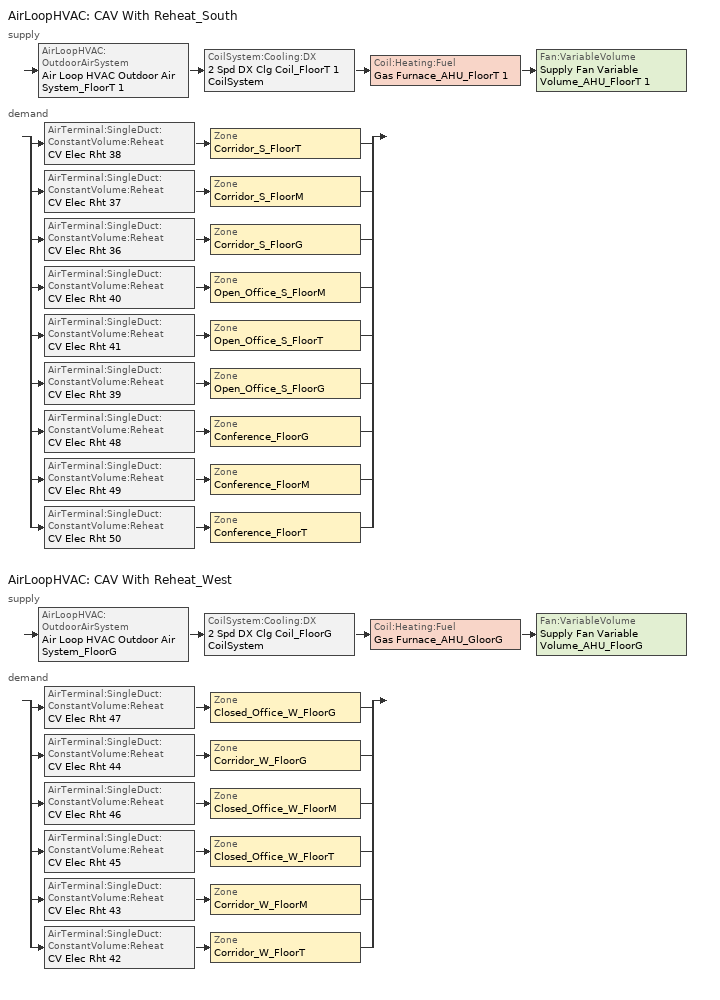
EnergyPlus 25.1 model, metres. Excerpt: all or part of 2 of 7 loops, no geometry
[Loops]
AirLoopHVAC 'CAV With Reheat_South'
 supply: AirLoopHVAC:OutdoorAirSystem 'Air Loop HVAC Outdoor Air System_FloorT 1' > CoilSystem:Cooling:DX '2 Spd DX Clg Coil_FloorT 1 CoilSystem' > Coil:Heating:Fuel 'Gas Furnace_AHU_FloorT 1' > Fan:VariableVolume 'Supply Fan Variable Volume_AHU_FloorT 1'
 demand: split
  | AirTerminal:SingleDuct:ConstantVolume:Reheat 'CV Elec Rht 38' > Zone 'Corridor_S_FloorT'
  | AirTerminal:SingleDuct:ConstantVolume:Reheat 'CV Elec Rht 37' > Zone 'Corridor_S_FloorM'
  | AirTerminal:SingleDuct:ConstantVolume:Reheat 'CV Elec Rht 36' > Zone 'Corridor_S_FloorG'
  | AirTerminal:SingleDuct:ConstantVolume:Reheat 'CV Elec Rht 40' > Zone 'Open_Office_S_FloorM'
  | AirTerminal:SingleDuct:ConstantVolume:Reheat 'CV Elec Rht 41' > Zone 'Open_Office_S_FloorT'
  | AirTerminal:SingleDuct:ConstantVolume:Reheat 'CV Elec Rht 39' > Zone 'Open_Office_S_FloorG'
  | AirTerminal:SingleDuct:ConstantVolume:Reheat 'CV Elec Rht 48' > Zone 'Conference_FloorG'
  | AirTerminal:SingleDuct:ConstantVolume:Reheat 'CV Elec Rht 49' > Zone 'Conference_FloorM'
  | AirTerminal:SingleDuct:ConstantVolume:Reheat 'CV Elec Rht 50' > Zone 'Conference_FloorT'
AirLoopHVAC 'CAV With Reheat_West'
 supply: AirLoopHVAC:OutdoorAirSystem 'Air Loop HVAC Outdoor Air System_FloorG' > CoilSystem:Cooling:DX '2 Spd DX Clg Coil_FloorG CoilSystem' > Coil:Heating:Fuel 'Gas Furnace_AHU_GloorG' > Fan:VariableVolume 'Supply Fan Variable Volume_AHU_FloorG'
 demand: split
  | AirTerminal:SingleDuct:ConstantVolume:Reheat 'CV Elec Rht 47' > Zone 'Closed_Office_W_FloorG'
  | AirTerminal:SingleDuct:ConstantVolume:Reheat 'CV Elec Rht 44' > Zone 'Corridor_W_FloorG'
  | AirTerminal:SingleDuct:ConstantVolume:Reheat 'CV Elec Rht 46' > Zone 'Closed_Office_W_FloorM'
  | AirTerminal:SingleDuct:ConstantVolume:Reheat 'CV Elec Rht 45' > Zone 'Closed_Office_W_FloorT'
  | AirTerminal:SingleDuct:ConstantVolume:Reheat 'CV Elec Rht 43' > Zone 'Corridor_W_FloorM'
  | AirTerminal:SingleDuct:ConstantVolume:Reheat 'CV Elec Rht 42' > Zone 'Corridor_W_FloorT'
[DesignSpecification:OutdoorAir] Outdoor Air Method=Maximum; Outdoor Air Flow per Person {m3/s-person}=0.00707921; Outdoor Air Flow per Zone Floor Area {m3/s-m2}=0.000762; Outdoor Air Flow per Zone {m3/s}=0; Outdoor Air Flow Air Changes per Hour {1/hr}=0; Outdoor Air Schedule=OfficeMediumOfficeHVACAvail
DSOA_Closed_Office_W_FloorG; DSOA_Open_Office_S_FloorG; DSOA_Closed_Office_W_FloorM; DSOA_Open_Office_S_FloorM; DSOA_Closed_Office_W_FloorT; DSOA_Open_Office_S_FloorT; DSOA_Conference_FloorG; DSOA_Conference_FloorM; DSOA_Conference_FloorT; DSOA_Corridor_W_FloorG; DSOA_Corridor_S_FloorG; DSOA_Corridor_W_FloorM; DSOA_Corridor_S_FloorM; DSOA_Corridor_W_FloorT; DSOA_Corridor_S_FloorT
[Sizing:Zone] Zone Cooling Design Supply Air Temperature Input Method=SupplyAirTemperature; Zone Cooling Design Supply Air Temperature {C}=14; Zone Cooling Design Supply Air Temperature Difference {deltaC}=11.11; Zone Heating Design Supply Air Temperature Input Method=SupplyAirTemperature; Zone Heating Design Supply Air Temperature {C}=40; Zone Heating Design Supply Air Temperature Difference {deltaC}=11.11; Zone Cooling Design Supply Air Humidity Ratio {kgWater/kgDryAir}=0.0085; Zone Heating Design Supply Air Humidity Ratio {kgWater/kgDryAir}=0.008; Cooling Design Air Flow Method=DesignDay; Cooling Design Air Flow Rate {m3/s}=0; Cooling Minimum Air Flow per Zone Floor Area {m3/s-m2}=0.000762; Cooling Minimum Air Flow {m3/s}=0; Cooling Minimum Air Flow Fraction=0; Heating Design Air Flow Method=DesignDay; Heating Design Air Flow Rate {m3/s}=0; Heating Maximum Air Flow per Zone Floor Area {m3/s-m2}=0.002032; Heating Maximum Air Flow {m3/s}=0.141576; Heating Maximum Air Flow Fraction=0.3; Account for Dedicated Outdoor Air System=No; Zone Load Sizing Method=Sensible Load Only No Latent Load; Zone Latent Cooling Design Supply Air Humidity Ratio Input Method=HumidityRatioDifference; Zone Cooling Design Supply Air Humidity Ratio Difference {kgWater/kgDryAir}=0.005; Zone Latent Heating Design Supply Air Humidity Ratio Input Method=HumidityRatioDifference; Zone Humidification Design Supply Air Humidity Ratio Difference {kgWater/kgDryAir}=0.005; Type of Space Sum to Use=Coincident
Name | Design Specification Outdoor Air Object
Closed_Office_W_FloorG | DSOA_Closed_Office_W_FloorG
Closed_Office_W_FloorM | DSOA_Closed_Office_W_FloorM
Closed_Office_W_FloorT | DSOA_Closed_Office_W_FloorT
Conference_FloorG | DSOA_Conference_FloorG
Conference_FloorM | DSOA_Conference_FloorM
Conference_FloorT | DSOA_Conference_FloorT
Corridor_S_FloorG | DSOA_Corridor_S_FloorG
Corridor_S_FloorM | DSOA_Corridor_S_FloorM
Corridor_S_FloorT | DSOA_Corridor_S_FloorT
Corridor_W_FloorG | DSOA_Corridor_W_FloorG
Corridor_W_FloorM | DSOA_Corridor_W_FloorM
Corridor_W_FloorT | DSOA_Corridor_W_FloorT
Open_Office_S_FloorG | DSOA_Open_Office_S_FloorG
Open_Office_S_FloorM | DSOA_Open_Office_S_FloorM
Open_Office_S_FloorT | DSOA_Open_Office_S_FloorT
[Sizing:System] Type of Load to Size On=Sensible; Design Outdoor Air Flow Rate {m3/s}=Autosize; Central Heating Maximum System Air Flow Ratio=0.3; Preheat Design Temperature {C}=7; Preheat Design Humidity Ratio {kgWater/kgDryAir}=0.008; Precool Design Temperature {C}=12.8; Precool Design Humidity Ratio {kgWater/kgDryAir}=0.008; Central Cooling Design Supply Air Temperature {C}=12.8; Central Heating Design Supply Air Temperature {C}=12.8; Type of Zone Sum to Use=Coincident; 100% Outdoor Air in Cooling=No; 100% Outdoor Air in Heating=No; Central Cooling Design Supply Air Humidity Ratio {kgWater/kgDryAir}=0.0085; Central Heating Design Supply Air Humidity Ratio {kgWater/kgDryAir}=0.008; Cooling Supply Air Flow Rate Method=DesignDay; Cooling Supply Air Flow Rate {m3/s}=0; Cooling Supply Air Flow Rate Per Floor Area {m3/s-m2}=0.00996765; Cooling Fraction of Autosized Cooling Supply Air Flow Rate=1; Cooling Supply Air Flow Rate Per Unit Cooling Capacity {m3/s-W}=3.94755e-05; Heating Supply Air Flow Rate Method=DesignDay; Heating Supply Air Flow Rate {m3/s}=0; Heating Supply Air Flow Rate Per Floor Area {m3/s-m2}=0.00996765; Heating Fraction of Autosized Heating Supply Air Flow Rate=1; Heating Fraction of Autosized Cooling Supply Air Flow Rate=1; Heating Supply Air Flow Rate Per Unit Heating Capacity {m3/s-W}=3.15882e-05; System Outdoor Air Method=ZoneSum; Zone Maximum Outdoor Air Fraction=1; Cooling Design Capacity Method=CoolingDesignCapacity; Cooling Design Capacity {W}=Autosize; Cooling Design Capacity Per Floor Area {W/m2}=234.7; Fraction of Autosized Cooling Design Capacity=1; Heating Design Capacity Method=HeatingDesignCapacity; Heating Design Capacity {W}=Autosize; Heating Design Capacity Per Floor Area {W/m2}=157; Fraction of Autosized Heating Design Capacity=1; Central Cooling Capacity Control Method=OnOff; Occupant Diversity=Autosize
CAV With Reheat_South; CAV With Reheat_West
[AirTerminal:SingleDuct:ConstantVolume:Reheat] Availability Schedule=Always On Discrete; Maximum Air Flow Rate {m3/s}=Autosize; Maximum Hot Water or Steam Flow Rate {m3/s}=Autosize; Minimum Hot Water or Steam Flow Rate {m3/s}=0; Convergence Tolerance=0.001; Maximum Reheat Air Temperature {C}=35
Name | Reheat Coil
CV Elec Rht 47 | CV Elec Rht Coil 47
CV Elec Rht 46 | CV Elec Rht Coil 46
CV Elec Rht 45 | CV Elec Rht Coil 45
CV Elec Rht 48 | CV Elec Rht Coil 48
CV Elec Rht 49 | CV Elec Rht Coil 49
CV Elec Rht 50 | CV Elec Rht Coil 50
CV Elec Rht 36 | CV Elec Rht Coil 36
CV Elec Rht 37 | CV Elec Rht Coil 37
CV Elec Rht 38 | CV Elec Rht Coil 38
CV Elec Rht 44 | CV Elec Rht Coil 44
CV Elec Rht 43 | CV Elec Rht Coil 43
CV Elec Rht 42 | CV Elec Rht Coil 42
CV Elec Rht 39 | CV Elec Rht Coil 39
CV Elec Rht 40 | CV Elec Rht Coil 40
CV Elec Rht 41 | CV Elec Rht Coil 41
[Zone equipment]
Closed_Office_W_FloorG: CV Elec Rht 47
Closed_Office_W_FloorM: CV Elec Rht 46
Closed_Office_W_FloorT: CV Elec Rht 45
Conference_FloorG: CV Elec Rht 48
Conference_FloorM: CV Elec Rht 49
Conference_FloorT: CV Elec Rht 50
Corridor_S_FloorG: CV Elec Rht 36
Corridor_S_FloorM: CV Elec Rht 37
Corridor_S_FloorT: CV Elec Rht 38
Corridor_W_FloorG: CV Elec Rht 44
Corridor_W_FloorM: CV Elec Rht 43
Corridor_W_FloorT: CV Elec Rht 42
Open_Office_S_FloorG: CV Elec Rht 39
Open_Office_S_FloorM: CV Elec Rht 40
Open_Office_S_FloorT: CV Elec Rht 41
[Fan:VariableVolume] Availability Schedule=OfficeMediumOfficeHVACAvail; Fan Total Efficiency=0.57; Pressure Rise {Pa}=946.3; Maximum Flow Rate {m3/s}=AutoSize; Fan Power Minimum Flow Rate Input Method=FixedFlowRate; Fan Power Minimum Flow Fraction=0; Fan Power Minimum Air Flow Rate {m3/s}=0; Motor Efficiency=0.88; Motor In Airstream Fraction=1; Fan Power Coefficient 1=0.0407599; Fan Power Coefficient 2=0.088045; Fan Power Coefficient 3=-0.0729261; Fan Power Coefficient 4=0.94374; Fan Power Coefficient 5=0
Supply Fan Variable Volume_AHU_FloorT 1; Supply Fan Variable Volume_AHU_FloorG
[Coil:Cooling:DX:TwoSpeed] Availability Schedule=Always On Discrete; High Speed Gross Rated Total Cooling Capacity {W}=Autosize; High Speed Rated Sensible Heat Ratio=Autosize; High Speed Gross Rated Cooling COP {W/W}=3.3; High Speed Rated Air Flow Rate {m3/s}=Autosize; High Speed 2017 Rated Evaporator Fan Power Per Volume Flow Rate {W/(m3/s)}=773.3; High Speed 2023 Rated Evaporator Fan Power Per Volume Flow Rate {W/(m3/s)}=934.4; Unit Internal Static Air Pressure {Pa}=773.3; Total Cooling Capacity Function of Temperature Curve=OS:Curve:Biquadratic 25; Total Cooling Capacity Function of Flow Fraction Curve=OS:Curve:Quadratic 20; Energy Input Ratio Function of Temperature Curve=OS:Curve:Biquadratic 22; Energy Input Ratio Function of Flow Fraction Curve=OS:Curve:Quadratic 21; Part Load Fraction Correlation Curve=OS:Curve:Quadratic 22; Low Speed Gross Rated Total Cooling Capacity {W}=Autosize; Low Speed Gross Rated Sensible Heat Ratio=Autosize; Low Speed Gross Rated Cooling COP {W/W}=3.3; Low Speed Rated Air Flow Rate {m3/s}=Autosize; Low Speed 2017 Rated Evaporator Fan Power Per Volume Flow Rate {W/(m3/s)}=773.3; Low Speed 2023 Rated Evaporator Fan Power Per Volume Flow Rate {W/(m3/s)}=934.4; Low Speed Total Cooling Capacity Function of Temperature Curve=OS:Curve:Biquadratic 23; Low Speed Energy Input Ratio Function of Temperature Curve=OS:Curve:Biquadratic 24; Condenser Type=AirCooled; Minimum Outdoor Dry-Bulb Temperature for Compressor Operation {C}=-25; High Speed Evaporative Condenser Effectiveness=0; High Speed Evaporative Condenser Air Flow Rate {m3/s}=Autosize; High Speed Evaporative Condenser Pump Rated Power Consumption {W}=Autosize; Low Speed Evaporative Condenser Effectiveness=0; Low Speed Evaporative Condenser Air Flow Rate {m3/s}=Autosize; Low Speed Evaporative Condenser Pump Rated Power Consumption {W}=Autosize; Basin Heater Capacity {W/K}=10; Basin Heater Setpoint Temperature {C}=2
2 Spd DX Clg Coil_FloorT 1; 2 Spd DX Clg Coil_FloorG
[Coil:Heating:Electric] Availability Schedule=Always On Discrete; Efficiency=1; Nominal Capacity {W}=Autosize
CV Elec Rht Coil 47; CV Elec Rht Coil 46; CV Elec Rht Coil 45; CV Elec Rht Coil 48; CV Elec Rht Coil 49; CV Elec Rht Coil 50; CV Elec Rht Coil 36; CV Elec Rht Coil 37; CV Elec Rht Coil 38; CV Elec Rht Coil 44; CV Elec Rht Coil 43; CV Elec Rht Coil 42; CV Elec Rht Coil 39; CV Elec Rht Coil 40; CV Elec Rht Coil 41
[Coil:Heating:Fuel] Availability Schedule=Always On Discrete; Fuel Type=NaturalGas; Burner Efficiency=0.8; Nominal Capacity {W}=AutoSize; On Cycle Parasitic Electric Load {W}=0; Off Cycle Parasitic Fuel Load {W}=0
Gas Furnace_AHU_FloorT 1; Gas Furnace_AHU_GloorG
[CoilSystem:Cooling:DX] Availability Schedule=Always On Discrete
Name | Cooling Coil
2 Spd DX Clg Coil_FloorT 1 CoilSystem | 2 Spd DX Clg Coil_FloorT 1
2 Spd DX Clg Coil_FloorG CoilSystem | 2 Spd DX Clg Coil_FloorG
[HeatExchanger:AirToAir:SensibleAndLatent] Availability Schedule=Always Off Discrete; Nominal Supply Air Flow Rate {m3/s}=Autosize; Sensible Effectiveness at 100% Heating Air Flow=0.65; Latent Effectiveness at 100% Heating Air Flow=0; Sensible Effectiveness at 100% Cooling Air Flow=0.65; Latent Effectiveness at 100% Cooling Air Flow=0; Nominal Electric Power {W}=0; Supply Air Outlet Temperature Control=No; Heat Exchanger Type=Plate; Frost Control Type=None; Threshold Temperature {C}=1.7; Economizer Lockout=No; Sensible Effectiveness of Heating Air Flow Curve=ERV HX_SensHeatEff; Latent Effectiveness of Heating Air Flow Curve=ERV HX_LatHeatEff; Sensible Effectiveness of Cooling Air Flow Curve=ERV HX_SensCoolEff; Latent Effectiveness of Cooling Air Flow Curve=ERV HX_LatCoolEff
ERV HX_5; ERV HX_6
[Controller:OutdoorAir] Minimum Outdoor Air Flow Rate {m3/s}=0; Maximum Outdoor Air Flow Rate {m3/s}=Autosize; Economizer Control Type=FixedDryBulb; Economizer Control Action Type=ModulateFlow; Economizer Maximum Limit Dry-Bulb Temperature {C}=23.8889; Economizer Maximum Limit Enthalpy {J/kg}=116300; Economizer Minimum Limit Dry-Bulb Temperature {C}=7.22222; Lockout Type=NoLockout; Minimum Limit Type=FixedMinimum; Minimum Outdoor Air Schedule=OfficeMediumOfficeHVACAvail; Maximum Fraction of Outdoor Air Schedule=OfficeMediumOfficeHVACAvail; High Humidity Control=No; High Humidity Outdoor Air Flow Ratio=1; Control High Indoor Humidity Based on Outdoor Humidity Ratio=Yes; Heat Recovery Bypass Control Type=BypassWhenWithinEconomizerLimits; Economizer Operation Staging=InterlockedWithMechanicalCooling
Name | Mechanical Ventilation Controller
Controller Outdoor Air 4 | Controller Mechanical Ventilation 5
Controller Outdoor Air 5 | Controller Mechanical Ventilation 2
[Controller:MechanicalVentilation] Availability Schedule=OfficeMediumOfficeHVACAvail; Demand Controlled Ventilation=Yes; System Outdoor Air Method=ZoneSum
Name | Zone or ZoneList 1 | Design Specification Outdoor Air Object Name 1 | Zone or ZoneList 2 | Design Specification Outdoor Air Object Name 2 | Zone or ZoneList 3 | Design Specification Outdoor Air Object Name 3 | Zone or ZoneList 4 | Design Specification Outdoor Air Object Name 4 | Zone or ZoneList 5 | Design Specification Outdoor Air Object Name 5 | Zone or ZoneList 6 | Design Specification Outdoor Air Object Name 6 | Zone or ZoneList 7 | Design Specification Outdoor Air Object Name 7 | Zone or ZoneList 8 | Design Specification Outdoor Air Object Name 8 | Zone or ZoneList 9 | Design Specification Outdoor Air Object Name 9
Controller Mechanical Ventilation 5 | Corridor_S_FloorT | DSOA_Corridor_S_FloorT | Corridor_S_FloorM | DSOA_Corridor_S_FloorM | Corridor_S_FloorG | DSOA_Corridor_S_FloorG | Open_Office_S_FloorM | DSOA_Open_Office_S_FloorM | Open_Office_S_FloorT | DSOA_Open_Office_S_FloorT | Open_Office_S_FloorG | DSOA_Open_Office_S_FloorG | Conference_FloorG | DSOA_Conference_FloorG | Conference_FloorM | DSOA_Conference_FloorM | Conference_FloorT | DSOA_Conference_FloorT
Controller Mechanical Ventilation 2 | Closed_Office_W_FloorG | DSOA_Closed_Office_W_FloorG | Corridor_W_FloorG | DSOA_Corridor_W_FloorG | Closed_Office_W_FloorM | DSOA_Closed_Office_W_FloorM | Closed_Office_W_FloorT | DSOA_Closed_Office_W_FloorT | Corridor_W_FloorM | DSOA_Corridor_W_FloorM | Corridor_W_FloorT | DSOA_Corridor_W_FloorT
[AirLoopHVAC] Design Supply Air Flow Rate {m3/s}=AutoSize; Design Return Air Flow Fraction of Supply Air Flow=1
CAV With Reheat_South; CAV With Reheat_West
[SetpointManager:MixedAir] Control Variable=Temperature
Node 247 OS Default SPM; Node 246 OS Default SPM; Node 249 OS Default SPM; Node 250 OS Default SPM; Node 234 OS Default SPM; Node 334 OS Default SPM; Node 56 OS Default SPM; Node 55 OS Default SPM
[SetpointManager:Warmest] Control Variable=Temperature; Minimum Setpoint Temperature {C}=12.8; Maximum Setpoint Temperature {C}=15.6; Strategy=MaximumTemperature
Name | HVAC Air Loop
Warmest Zone Supply Air Temp Reset 3 | CAV With Reheat_South
Warmest Zone Supply Air Temp Reset | CAV With Reheat_West
[Schedule:Constant]
Always On Discrete: On Off Limits, 1
Always Off Discrete: On Off Limits, 0
[Schedule:Day:Hourly]
OfficeMediumOfficeHVACAvailWD: OnOff, 0, 0, 0, 0, 0, 1, 1, 1, 1, 1, 1, 1, 1, 1, 1, 1, 1, 1, 1, 1, 1, 1, 1, 1
OfficeMediumOfficeHVACAvailSat; OfficeMediumOfficeHVACAvailSun: OnOff, 0, 0, 0, 0, 0, 0, 0, 0, 0, 0, 0, 0, 0, 0, 0, 0, 0, 0, 0, 0, 0, 0, 0, 0
[Schedule:Week:Daily]
OfficeMediumOfficeHVACAvailWk: OfficeMediumOfficeHVACAvailSun, OfficeMediumOfficeHVACAvailWD, OfficeMediumOfficeHVACAvailWD, OfficeMediumOfficeHVACAvailWD, OfficeMediumOfficeHVACAvailWD, OfficeMediumOfficeHVACAvailWD, OfficeMediumOfficeHVACAvailSat, OfficeMediumOfficeHVACAvailSun, OfficeMediumOfficeHVACAvailWD, OfficeMediumOfficeHVACAvailWD, OfficeMediumOfficeHVACAvailSun, OfficeMediumOfficeHVACAvailSun
[Schedule:Year]
OfficeMediumOfficeHVACAvail: OnOff, OfficeMediumOfficeHVACAvailWk, 1, 1, 12, 31
[Curve:Quadratic]
Name | Coefficient1 Constant | Coefficient2 x | Coefficient3 x**2 | Minimum Value of x | Maximum Value of x
OS:Curve:Quadratic 20 | 0.77136 | 0.34053 | -0.11088 | 0.75918 | 1.13877
OS:Curve:Quadratic 21 | 1.2055 | -0.32953 | 0.12308 | 0.75918 | 1.13877
OS:Curve:Quadratic 22 | 0.771 | 0.229 | 0 | 0 | 1
[Curve:Biquadratic] Minimum Value of x=17; Maximum Value of x=22; Minimum Value of y=13; Maximum Value of y=46
Name | Coefficient1 Constant | Coefficient2 x | Coefficient3 x**2 | Coefficient4 y | Coefficient5 y**2 | Coefficient6 x*y
OS:Curve:Biquadratic 25; OS:Curve:Biquadratic 23 | 0.42415 | 0.04426 | -0.00042 | 0.00333 | -8e-05 | -0.00021
OS:Curve:Biquadratic 22; OS:Curve:Biquadratic 24 | 1.23649 | -0.02431 | 0.00057 | -0.01434 | 0.00063 | -0.00038
[Table:IndependentVariable]
ERV HX_IndependentVariable: Linear, Linear, 0, 10, Dimensionless, 0.75, 1
[Table:IndependentVariableList]
ERV HX_SensHeatEff Independent Variable List; ERV HX_LatHeatEff Independent Variable List; ERV HX_SensCoolEff Independent Variable List; ERV HX_LatCoolEff Independent Variable List: ERV HX_IndependentVariable
[Table:Lookup]
ERV HX_SensHeatEff: ERV HX_SensHeatEff Independent Variable List, DivisorOnly, 0.76, 0, 10, Dimensionless, 0.81, 0.76
ERV HX_LatHeatEff: ERV HX_LatHeatEff Independent Variable List, DivisorOnly, 0.68, 0, 10, Dimensionless, 0.73, 0.68
ERV HX_SensCoolEff: ERV HX_SensCoolEff Independent Variable List, DivisorOnly, 0.76, 0, 10, Dimensionless, 0.81, 0.76
ERV HX_LatCoolEff: ERV HX_LatCoolEff Independent Variable List, DivisorOnly, 0.68, 0, 10, Dimensionless, 0.73, 0.68
